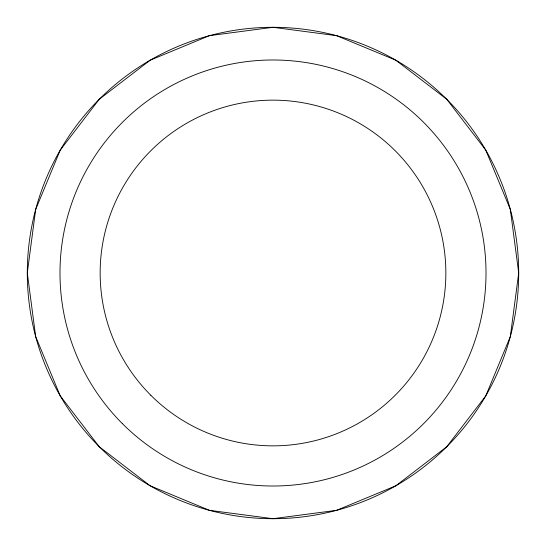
<?xml version="1.0" encoding="UTF-8"?>
<svg xmlns="http://www.w3.org/2000/svg" width="546" height="546" viewBox="0 0 546 546"><rect width="100%" height="100%" fill="white"/><g stroke="black" fill="none" stroke-linecap="round" stroke-linejoin="round"><path stroke-width="0.82" d="M35.674 209.411L27.3 273L35.674 336.589L60.217 395.85L99.263 446.737L150.15 485.783L209.411 510.326L273 518.7L336.589 510.326L395.85 485.783L446.737 446.737L485.783 395.85L510.326 336.589L518.7 273L510.326 209.411L485.783 150.15L446.737 99.263L395.85 60.217L336.589 35.674L273 27.3L209.411 35.674L150.15 60.217L99.263 99.263L60.217 150.15L35.674 209.411M150.778 395.222A172.85 172.85 0 0 0 439.96 317.738A172.85 172.85 0 0 0 228.262 106.04A172.85 172.85 0 0 0 150.778 395.222M122.379 423.621A213.008 213.008 0 0 0 478.753 328.132A213.008 213.008 0 0 0 217.868 67.247A213.008 213.008 0 0 0 122.379 423.621M99.263 446.737A245.7 245.7 0 0 0 510.326 336.589A245.7 245.7 0 0 0 209.411 35.674A245.7 245.7 0 0 0 99.263 446.737"/></g></svg>
